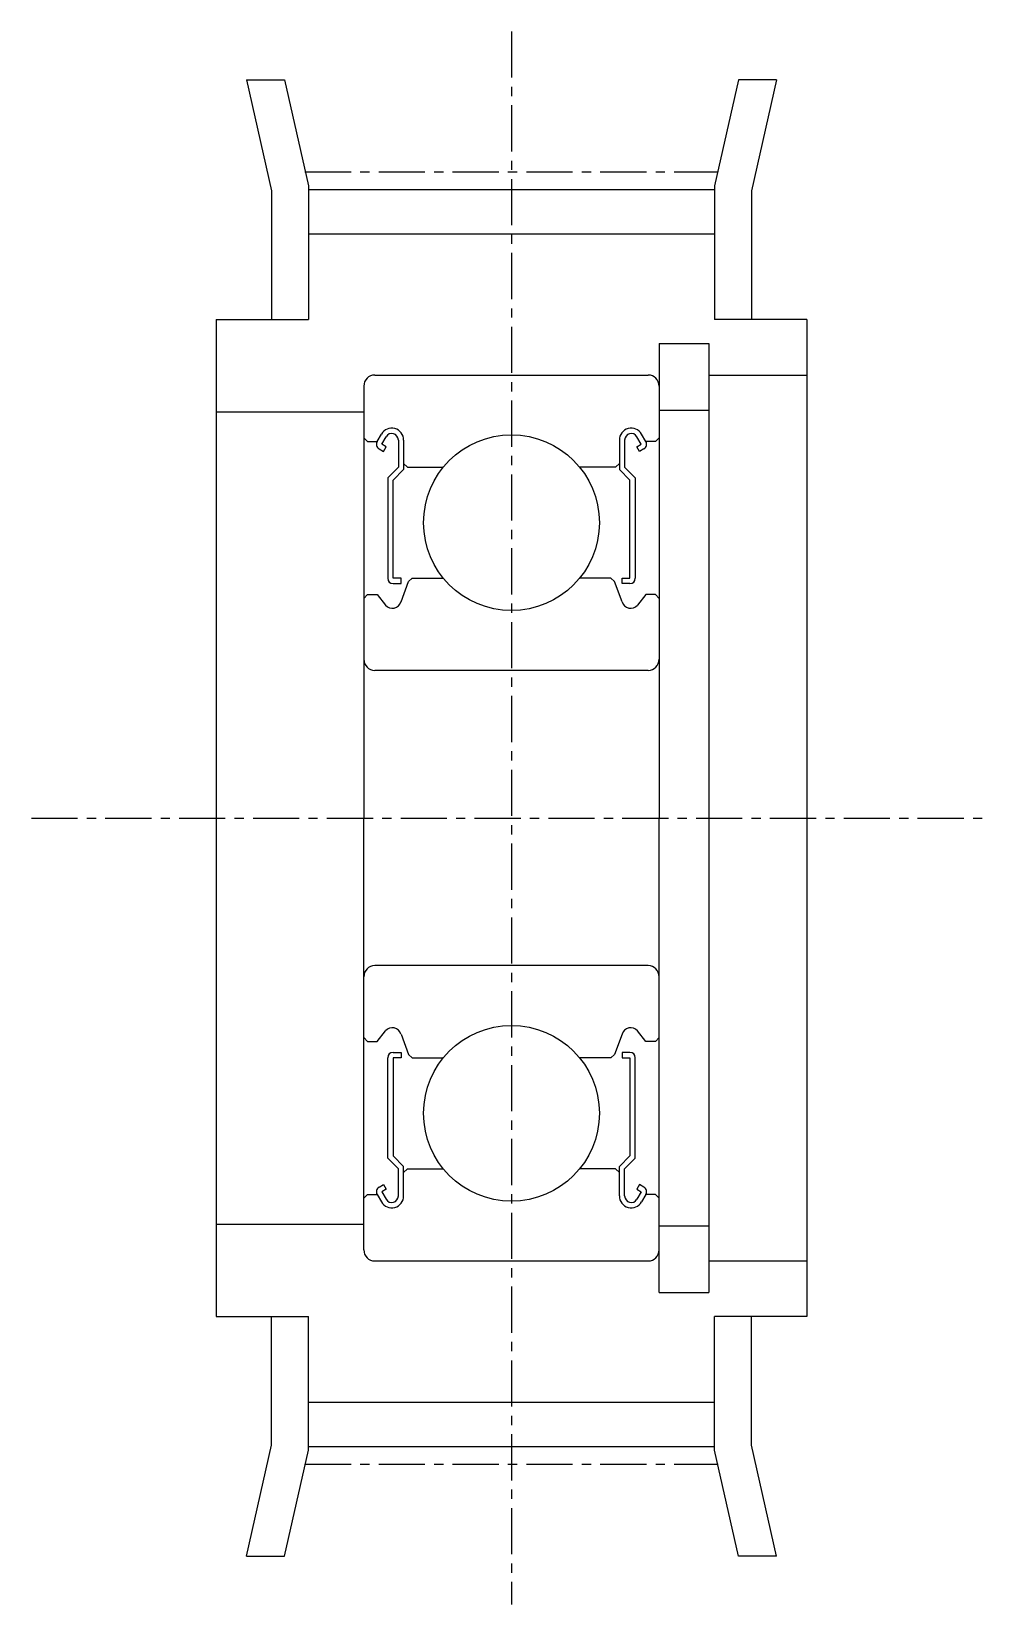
# Model space of a CAD drawing. Extents: x 68 to 212, y 69 to 176.
# Drawn here: x 186.18 to 212.18, y 133.88 to 176.49 of the extents above; entities outside this region: 2.
import ezdxf

# ---------------------------------------------------------------- set-up
doc = ezdxf.new("R2010")
doc.units = 0
doc.linetypes.add('CENTER', pattern=[2, 1.25, -0.25, 0.25, -0.25])
doc.layers.get('0').update_dxf_attribs({"linetype": 'CONTINUOUS'})
doc.layers.add('CENTER', color=1, linetype='CENTER')

msp = doc.modelspace()

# ---------------------------------------------------------------- linework, layer by layer
for p, q in [((191.996, 175.186), (193.032, 175.186)), ((191.996, 175.186), (192.675, 172.179)), ((193.031, 175.186), (193.675, 172.311)), ((205.319, 175.186), (204.675, 172.311)), ((206.355, 175.186), (205.319, 175.186)), ((206.355, 175.186), (205.675, 172.179)), ((192.675, 172.179), (192.675, 168.686)), ((193.675, 172.311), (193.675, 168.686)), ((193.675, 172.211), (204.675, 172.211)), ((204.675, 172.311), (204.675, 168.686)), ((205.675, 172.179), (205.675, 168.686)), ((193.675, 171.011), (204.675, 171.011)), ((191.175, 168.686), (191.175, 141.686)), ((191.175, 168.686), (193.675, 168.686)), ((207.175, 168.686), (204.675, 168.686)), ((207.175, 168.686), (207.175, 141.686)), ((203.175, 168.036), (204.524, 168.036)), ((203.175, 168.036), (203.175, 155.186)), ((204.524, 168.036), (204.524, 142.336)), ((195.475, 167.186), (202.875, 167.186)), ((204.524, 167.186), (207.175, 167.186)), ((195.175, 166.886), (195.175, 155.186)), ((203.175, 166.886), (203.175, 155.186)), ((203.175, 166.236), (204.524, 166.236)), ((191.175, 166.186), (195.175, 166.186)), ((195.176, 165.486), (195.276, 165.386)), ((195.275, 165.386), (195.535, 165.386)), ((195.535, 165.386), (195.653, 165.584)), ((195.66, 165.314), (195.777, 165.512)), ((196.111, 165.423), (196.111, 164.686)), ((196.255, 165.423), (196.255, 164.626)), ((202.096, 165.423), (202.096, 164.626)), ((202.24, 165.423), (202.24, 164.686)), ((202.691, 165.314), (202.574, 165.512)), ((202.816, 165.386), (202.698, 165.584)), ((203.075, 165.386), (202.816, 165.386)), ((203.175, 165.486), (203.075, 165.386)), ((195.588, 165.189), (195.712, 165.118)), ((195.784, 165.242), (195.66, 165.314)), ((195.712, 165.117), (195.784, 165.242)), ((202.567, 165.242), (202.691, 165.314)), ((202.638, 165.117), (202.567, 165.242)), ((202.763, 165.189), (202.638, 165.118)), ((196.111, 164.686), (195.823, 164.398)), ((196.255, 164.626), (195.967, 164.339)), ((196.255, 164.786), (196.355, 164.686)), ((196.355, 164.686), (197.326, 164.686)), ((201.996, 164.686), (201.025, 164.686)), ((202.096, 164.786), (201.996, 164.686)), ((202.096, 164.626), (202.384, 164.339)), ((202.24, 164.686), (202.528, 164.398)), ((195.823, 164.398), (195.823, 161.68)), ((195.967, 161.68), (195.967, 164.339)), ((202.384, 161.68), (202.384, 164.339)), ((202.528, 164.398), (202.528, 161.68)), ((196.183, 161.68), (195.967, 161.68)), ((195.967, 161.536), (196.183, 161.536)), ((196.183, 161.536), (196.183, 161.68)), ((196.183, 161.038), (196.384, 161.592)), ((196.384, 161.592), (196.484, 161.686)), ((196.484, 161.686), (197.326, 161.686)), ((201.867, 161.686), (201.025, 161.686)), ((201.967, 161.592), (201.867, 161.686)), ((202.168, 161.038), (201.967, 161.592)), ((202.168, 161.68), (202.384, 161.68)), ((202.168, 161.536), (202.168, 161.68)), ((202.384, 161.536), (202.168, 161.536)), ((195.175, 161.136), (195.275, 161.236)), ((195.275, 161.236), (195.535, 161.236)), ((195.535, 161.236), (195.767, 160.953)), ((202.816, 161.236), (202.584, 160.953)), ((203.075, 161.236), (202.816, 161.236)), ((203.175, 161.136), (203.075, 161.236)), ((202.875, 159.186), (195.475, 159.186)), ((195.175, 143.486), (195.175, 155.186)), ((203.175, 142.336), (203.175, 155.186)), ((202.875, 151.186), (195.475, 151.186)), ((195.175, 149.236), (195.275, 149.136)), ((195.535, 149.136), (195.767, 149.419)), ((196.183, 149.334), (196.384, 148.78)), ((202.168, 149.334), (201.967, 148.78)), ((202.816, 149.136), (202.584, 149.419)), ((203.175, 149.236), (203.075, 149.136)), ((203.175, 149.336), (203.176, 149.336)), ((195.275, 149.136), (195.535, 149.136)), ((195.967, 148.836), (196.183, 148.836)), ((196.183, 148.836), (196.183, 148.692)), ((196.384, 148.78), (196.484, 148.686)), ((201.967, 148.78), (201.867, 148.686)), ((202.168, 148.836), (202.168, 148.692)), ((202.384, 148.836), (202.168, 148.836)), ((203.075, 149.136), (202.816, 149.136)), ((195.823, 145.974), (195.823, 148.692)), ((195.967, 148.692), (195.967, 146.033)), ((196.183, 148.692), (195.967, 148.692)), ((196.484, 148.686), (197.326, 148.686)), ((201.867, 148.686), (201.025, 148.686)), ((202.168, 148.692), (202.384, 148.692)), ((202.384, 148.692), (202.384, 146.033)), ((202.528, 145.974), (202.528, 148.692)), ((203.175, 146.411), (203.175, 146.411)), ((196.111, 145.686), (195.823, 145.974)), ((196.255, 145.746), (195.967, 146.033)), ((196.255, 144.949), (196.255, 145.746)), ((202.096, 145.746), (202.384, 146.033)), ((202.096, 144.949), (202.096, 145.746)), ((202.24, 145.686), (202.528, 145.974)), ((196.111, 144.949), (196.111, 145.686)), ((196.255, 145.586), (196.355, 145.686)), ((196.355, 145.686), (197.326, 145.686)), ((201.996, 145.686), (201.025, 145.686)), ((202.096, 145.586), (201.996, 145.686)), ((202.24, 144.949), (202.24, 145.686)), ((195.176, 144.886), (195.276, 144.986)), ((195.275, 144.986), (195.535, 144.986)), ((195.535, 144.986), (195.653, 144.788)), ((195.588, 145.183), (195.712, 145.255)), ((195.784, 145.13), (195.66, 145.058)), ((195.66, 145.058), (195.777, 144.86)), ((195.712, 145.255), (195.784, 145.13)), ((202.638, 145.255), (202.567, 145.13)), ((202.567, 145.13), (202.691, 145.058)), ((202.691, 145.058), (202.574, 144.86)), ((202.763, 145.183), (202.638, 145.255)), ((202.816, 144.986), (202.698, 144.788)), ((203.075, 144.986), (202.816, 144.986)), ((203.175, 144.886), (203.075, 144.986)), ((191.175, 144.186), (195.175, 144.186)), ((203.175, 144.136), (204.524, 144.136)), ((195.475, 143.186), (202.875, 143.186)), ((204.524, 143.186), (207.175, 143.186)), ((203.175, 142.336), (204.524, 142.336)), ((191.175, 141.686), (193.675, 141.686)), ((192.675, 138.193), (192.675, 141.686)), ((193.675, 138.061), (193.675, 141.686)), ((204.675, 138.061), (204.675, 141.686)), ((207.175, 141.686), (204.675, 141.686)), ((205.675, 138.193), (205.675, 141.686)), ((193.675, 139.361), (204.675, 139.361)), ((191.996, 135.186), (192.675, 138.193)), ((193.675, 138.161), (204.675, 138.161)), ((206.355, 135.186), (205.675, 138.193)), ((193.031, 135.186), (193.675, 138.061)), ((205.319, 135.186), (204.675, 138.061)), ((191.996, 135.186), (193.032, 135.186)), ((206.355, 135.186), (205.319, 135.186))]:
    msp.add_line(p, q)
for centre in [(199.175, 163.186), (199.175, 147.186)]:
    msp.add_circle(centre, 2.381)
for centre, radius, start, end in [((195.475, 166.886), 0.3, 90, 180), ((202.875, 166.886), 0.3, 0, 90), ((195.66, 165.314), 0.144, 149.9888, 240.0043), ((195.932, 165.423), 0.323, 0, 150.0014), ((195.932, 165.423), 0.179, 0, 150.0026), ((202.419, 165.423), 0.323, 29.9986, 180), ((202.419, 165.423), 0.179, 29.9974, 180), ((202.691, 165.314), 0.144, 299.9957, 30.0112), ((195.967, 161.68), 0.144, 180, 270), ((202.384, 161.68), 0.144, 270, 359.9999), ((195.952, 161.108), 0.241, 220.0019, 343.1525), ((202.399, 161.108), 0.241, 196.8475, 319.9981), ((195.475, 159.486), 0.3, 180, 270), ((202.875, 159.486), 0.3, 270, 0), ((195.475, 150.886), 0.3, 90, 180), ((202.875, 150.886), 0.3, 0, 90), ((195.952, 149.264), 0.241, 16.8475, 139.9981), ((202.399, 149.264), 0.241, 40.0019, 163.1525), ((195.967, 148.692), 0.144, 90, 179.9999), ((202.384, 148.692), 0.144, 0.0001, 90), ((195.66, 145.058), 0.144, 119.9957, 210.0112), ((195.932, 144.949), 0.323, 209.9986, 0), ((195.932, 144.949), 0.179, 209.9974, 0), ((202.419, 144.949), 0.323, 180, 330.0014), ((202.419, 144.949), 0.179, 180, 330.0026), ((202.691, 145.058), 0.144, 329.9888, 60.0043), ((195.475, 143.486), 0.3, 180, 270), ((202.875, 143.486), 0.3, 270, 0)]:
    msp.add_arc(centre, radius, start, end)
at = {"layer": 'CENTER', "color": 1, "linetype": 'CENTER'}
for p, q in [((199.175, 176.492), (199.175, 133.88)), ((193.58, 172.691), (204.771, 172.691)), ((186.175, 155.186), (212.175, 155.186)), ((193.58, 137.681), (204.771, 137.681))]:
    msp.add_line(p, q, dxfattribs=at)

# ---------------------------------------------------------------- texts
for p in [(67.776, 83.806), (67.776, 68.806)]:
    msp.add_text('AHTF22S5M100', height=4).set_placement(p)

doc.saveas('drawing.dxf')
